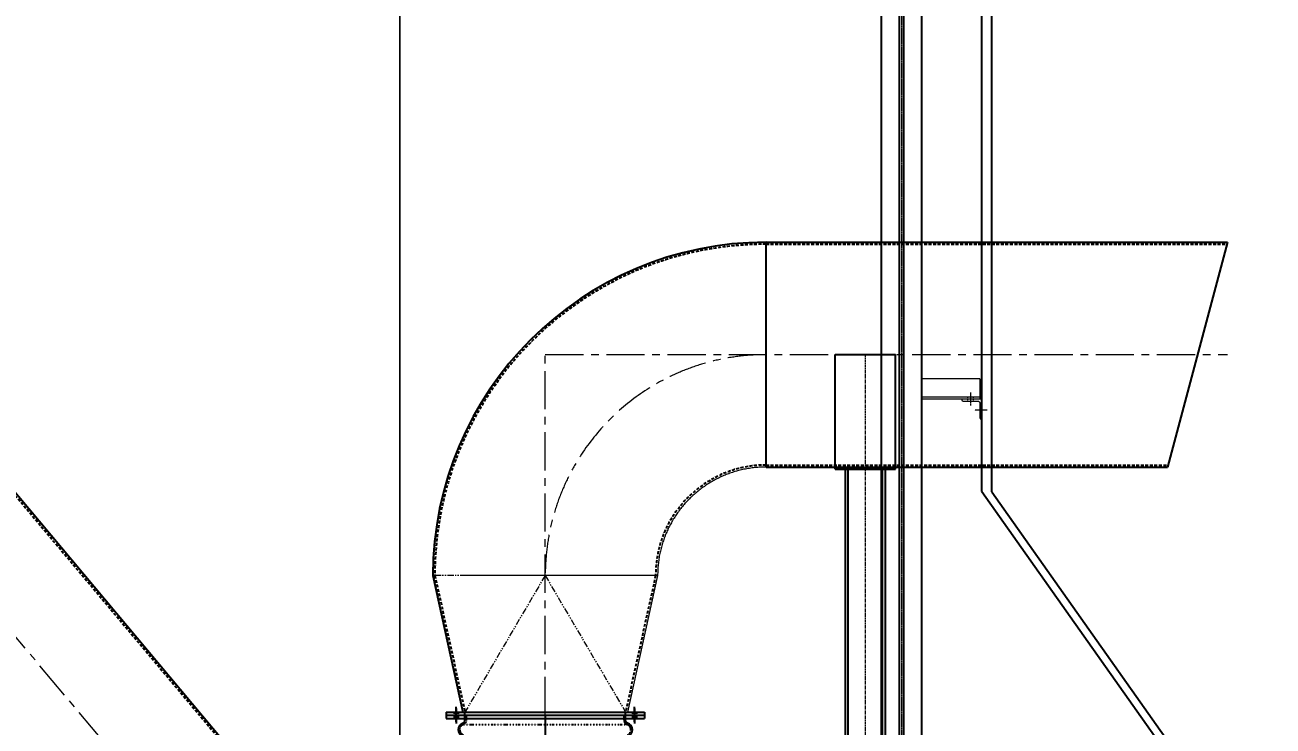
# Model space of a CAD drawing. Header units: millimetres. Extents: x -243837 to -5443, y 40 to 285140.
# Drawn here: x -107695 to -104585, y 118063 to 119809 of the extents above; entities that cross this region are included whole.
import ezdxf

# ---------------------------------------------------------------- set-up
doc = ezdxf.new("R2010")
doc.units = ezdxf.units.MM
for name, pattern in [('CENTER', [50.8, 31.75, -6.35, 6.35, -6.35]), ('DIVIDE', [1.25, 0.5, -0.25, 0, -0.25, 0, -0.25]), ('HIDDEN', [0.375, 0.25, -0.125]), ('HIDDEN2', [0.1875, 0.125, -0.0625]), ('PHANTOM', [63.5, 31.75, -6.35, 6.35, -6.35, 6.35, -6.35])]:
    doc.linetypes.add(name, pattern=pattern)
for name, color, linetype, lineweight in [('CEN', 1, 'CENTER', 9), ('Conitnuous', 7, 'Continuous', 25), ('kadyan', 143, 'Continuous', 13), ('R- PHANTOM', 3, 'PHANTOM', 9), ('R-OBJECT', 2, 'Continuous', 20)]:
    doc.layers.add(name, color=color, linetype=linetype, lineweight=lineweight)
for name, color, linetype in [('M_CENTERLINE', 4, 'CENTER'), ('M_HID', 3, 'HIDDEN2'), ('M_SURROUND', 8, 'DIVIDE'), ('M_VIS', 2, 'Continuous')]:
    doc.layers.add(name, color=color, linetype=linetype)
doc.styles.add('KA', font='romans.shx', dxfattribs={"width": 0.7})
doc.dimstyles.new('rakesh', dxfattribs={"dimscale": 160, "dimtxt": 2.5, "dimasz": 1, "dimexe": 0.8, "dimexo": 0.8, "dimgap": 1, "dimtad": 1, "dimdec": 0, "dimzin": 0, "dimdsep": 46, "dimtxsty": 'KA', "dimblk": 'OBLIQUE', "dimcen": 1.5, "dimclrd": 1, "dimclre": 1, "dimclrt": 2, "dimadec": 0, "dimazin": 0, "dimtfac": 1, "dimtdec": 0, "dimtmove": 0, "dimatfit": 2, "dimfxl": 0, "dimtolj": 1, "dimtzin": 0, "dimlwd": -1, "dimlwe": -1, "dimarcsym": 1})

# ---------------------------------------------------------------- blocks, each defined once
blk = doc.blocks.new('_Oblique')
at = {"color": 0, "linetype": 'ByBlock', "lineweight": -2}
blk.add_line((-0.5, -0.5), (0.5, 0.5), dxfattribs=at)
blk = doc.blocks.new('*D224')
at = {"layer": 'DEFPOINTS', "color": 0, "ltscale": 10, "transparency": 16777216}
for p in [(-106760.2, 129714.9), (-190510.6, 125814.8, -169.4), (-106760.2, 110177.3)]:
    blk.add_point(p, dxfattribs=at)
at = {"layer": 'R-OBJECT', "color": 1, "ltscale": 10, "transparency": 16777216}
for p, q in [((-190510.6, 125942.8), (-190510.6, 129906.9)), ((-106760.2, 110305.3), (-106760.2, 129906.9)), ((-190510.6, 129714.9), (-106760.2, 129714.9))]:
    blk.add_line(p, q, dxfattribs=at)
at = {"layer": 'R-OBJECT', "color": 1, "ltscale": 10, "transparency": 16777216, "xscale": 160, "yscale": 160, "zscale": 160, "rotation": 180}
blk.add_blockref('_Oblique', (-190510.6, 129714.9), dxfattribs=at)
at = {"layer": 'R-OBJECT', "color": 1, "ltscale": 10, "transparency": 16777216, "xscale": 160, "yscale": 160, "zscale": 160}
blk.add_blockref('_Oblique', (-106760.2, 129714.9), dxfattribs=at)
at = {"layer": 'R-OBJECT', "color": 2, "ltscale": 10, "transparency": 16777216, "insert": (-148635.4, 130179.7), "char_height": 400, "attachment_point": 5, "style": 'KA'}
blk.add_mtext('\\A1;83750 (HORIZONTAL PULLEY CRS.)', dxfattribs=at)
blk = doc.blocks.new('*D225')
at = {"layer": 'DEFPOINTS', "color": 0, "ltscale": 10, "transparency": 16777216}
for p in [(-106759.9, 127989.4), (-108009.9, 117114.4, -43.5), (-106759.9, 117114.4)]:
    blk.add_point(p, dxfattribs=at)
at = {"layer": 'R-OBJECT', "color": 1, "ltscale": 10, "transparency": 16777216}
for p, q in [((-108009.9, 117242.4), (-108009.9, 128181.4)), ((-106759.9, 117242.4), (-106759.9, 128181.4)), ((-108009.9, 127989.4), (-106759.9, 127989.4))]:
    blk.add_line(p, q, dxfattribs=at)
at = {"layer": 'R-OBJECT', "color": 1, "ltscale": 10, "transparency": 16777216, "xscale": 160, "yscale": 160, "zscale": 160, "rotation": 180}
blk.add_blockref('_Oblique', (-108009.9, 127989.4), dxfattribs=at)
at = {"layer": 'R-OBJECT', "color": 1, "ltscale": 10, "transparency": 16777216, "xscale": 160, "yscale": 160, "zscale": 160}
blk.add_blockref('_Oblique', (-106759.9, 127989.4), dxfattribs=at)
at = {"layer": 'R-OBJECT', "color": 2, "ltscale": 10, "transparency": 16777216, "insert": (-107384.9, 128349.4), "char_height": 400, "attachment_point": 5, "style": 'KA'}
blk.add_mtext('\\A1;1250', dxfattribs=at)
blk = doc.blocks.new('*D267')
at = {"layer": 'DEFPOINTS', "color": 0, "ltscale": 10, "transparency": 16777216}
for p in [(-99129.9, 285140), (-118071.6, 111168.1)]:
    blk.add_point(p, dxfattribs=at)
at = {"layer": 'R-OBJECT', "color": 1, "ltscale": 10, "transparency": 16777216}
blk.add_line((-117727.6, 114327.7), (-118071.6, 111168.1), dxfattribs=at)
at = {"layer": 'R-OBJECT', "color": 1, "ltscale": 10, "transparency": 16777216, "xscale": 160, "yscale": 160, "zscale": 160, "rotation": 263.7862272517605}
blk.add_blockref('_Oblique', (-118071.6, 111168.1), dxfattribs=at)
at = {"layer": 'R-OBJECT', "color": 2, "ltscale": 10, "transparency": 16777216, "insert": (-118199.5, 113319.5), "char_height": 400, "attachment_point": 5, "rotation": 83.7862, "style": 'KA'}
blk.add_mtext('\\A1;R175000', dxfattribs=at)
blk = doc.blocks.new('vbf1')
at = {"ltscale": 10}
for p, q in [((8369133.1, 3696853.4, -6880.9), (8366941, 3699465.8, -6880.9)), ((8370018.9, 3698650.6, -6940.7), (8371168.9, 3698650.6, -6941.1)), ((8370018.9, 3698090.6, -6870.3), (8370018.9, 3698650.6, -6870.3)), ((8371168.9, 3698650.6, -6870.3), (8371018.9, 3698090.5, -6871.4)), ((8370191.6, 3698085.6, -6929.2), (8370191.6, 3698370.6, -6934.9)), ((8370191.6, 3698370.6, -6934.9), (8370341.6, 3698370.6, -6932.7)), ((8370341.6, 3698085.6, -6927.3), (8370341.6, 3698370.6, -6932.7)), ((8370018.9, 3698090.6, -6946.3), (8371019, 3698090.6, -6946.3)), ((8370191.6, 3698085.6, -6946.3), (8370341.6, 3698085.6, -6946.3)), ((8370216.7, 3695630.6, -6879.2), (8370216.6, 3698085.6, -6929.2)), ((8370224, 3695630.6, -6879.2), (8370223.9, 3698085.6, -6929.2)), ((8370309.4, 3695630.6, -6879.2), (8370309.3, 3698085.6, -6929.2)), ((8370316.7, 3695630.6, -6879.2), (8370316.6, 3698085.6, -6927.3)), ((8369188.9, 3697820.6, -6870.3), (8369263.9, 3697480.6, -6880.9))]:
    blk.add_line(p, q, dxfattribs=at)
at = {"color": 3, "linetype": 'HIDDEN', "ltscale": 30}
for p, q in [((8369129.3, 3696850.2, -6880.9), (8366937.2, 3699462.6, -6880.9)), ((8370018.9, 3698645.6, -6946.3), (8371168.9, 3698645.6, -6946.3)), ((8370018.9, 3698095.6, -6946.3), (8371020.3, 3698095.6, -6946.3)), ((8369193.9, 3697820.6, -6870.3), (8369268.9, 3697480.6, -6880.9)), ((8369743.9, 3697820.6, -6870.3), (8369668.9, 3697480.6, -6880.9))]:
    blk.add_line(p, q, dxfattribs=at)
for p, q in [((8369268.9, 3697472.6, -6880.9), (8369268.9, 3697480.6, -6880.9)), ((8369668.9, 3697472.6, -6880.9), (8369668.9, 3697480.6, -6880.9))]:
    blk.add_line(p, q)
at = {"ltscale": 10}
blk.add_arc((8370018.9, 3697820.6, -6870.3), 830, 90, 180, dxfattribs=at)
at = {"color": 3, "linetype": 'HIDDEN', "ltscale": 30}
for radius in [825, 275]:
    blk.add_arc((8370018.9, 3697820.6, -6870.3), radius, 90, 180, dxfattribs=at)
at = {"layer": 'CEN', "ltscale": 3}
for p, q in [((8368956.9, 3696705.6, -6880.9), (8366606.9, 3699506.2, -6880.9)), ((8369468.9, 3698370.6, -6870.3), (8371168.9, 3698370.6, -6870.3)), ((8369468.9, 3697472.6, -6880.9), (8369468.9, 3698370.6, -6870.3))]:
    blk.add_line(p, q, dxfattribs=at)
at = {"layer": 'CEN', "ltscale": 0.25}
blk.add_line((8370266.7, 3695595.1, -6879.2), (8370266.6, 3698370.6, -6936), dxfattribs=at)
at = {"layer": 'CEN', "color": 7, "ltscale": 15}
for q in [(8369188.9, 3697820.6, -6877), (8369673.9, 3697480.6, -6880.9)]:
    blk.add_line((8369748.9, 3697820.6, -6870.3), q, dxfattribs=at)
at = {"layer": 'CEN', "ltscale": 3}
blk.add_arc((8370018.9, 3697820.6, -6870.3), 550, 90, 180, dxfattribs=at)
at = {"layer": 'CEN', "color": 7, "ltscale": 15}
blk.add_arc((8370018.9, 3697820.6, -6870.3), 270, 90, 180, dxfattribs=at)
at = {"layer": 'M_CENTERLINE', "linetype": 'CENTER', "ltscale": 3.5}
for p, q in [((8369246.9, 3697456, -6880.9), (8369246.9, 3697493.2, -6880.9)), ((8369246.9, 3697489.2, -6880.9), (8369246.9, 3697452, -6880.9)), ((8369691, 3697456, -6880.9), (8369691, 3697493.2, -6880.9)), ((8369691, 3697489.2, -6880.9), (8369691, 3697452, -6880.9))]:
    blk.add_line(p, q, dxfattribs=at)
at = {"layer": 'M_CENTERLINE', "color": 1, "linetype": 'CENTER', "ltscale": 3}
blk.add_line((8369468.9, 3697472.6, -6880.9), (8369468.9, 3696705.6, -6880.9), dxfattribs=at)
at = {"layer": 'M_HID'}
for p, q in [((8369241.9, 3697480.6, -6880.9), (8369241.9, 3697464.6, -6880.9)), ((8369251.9, 3697480.6, -6880.9), (8369251.9, 3697464.6, -6880.9)), ((8369686, 3697480.6, -6880.9), (8369686, 3697464.6, -6880.9)), ((8369696, 3697480.6, -6880.9), (8369696, 3697464.6, -6880.9)), ((8369272.7, 3697457.2, -6880.9), (8369272.7, 3697472.6, -6880.9)), ((8369665.1, 3697457.2, -6880.9), (8369665.1, 3697472.6, -6880.9))]:
    blk.add_line(p, q, dxfattribs=at)
for centre, radius, start, end in [((8369268.9, 3697436.5, -6880.9), 13.3, 105.1214, 253.3672), ((8369258.3, 3697463.4, -6880.9), 15.8, 296.9112, 336.7395), ((8369679.6, 3697463.4, -6880.9), 15.8, 203.2605, 243.0888), ((8369669, 3697436.5, -6880.9), 13.3, 286.6328, 74.8786)]:
    blk.add_arc(centre, radius, start, end, dxfattribs=at)
at = {"layer": 'M_SURROUND', "ltscale": 6}
blk.add_line((8369257.1, 3697449.1, -6880.9), (8369680.7, 3697449.1, -6880.9), dxfattribs=at)
at = {"layer": 'M_VIS'}
for p, q in [((8369221.9, 3697480.6, -6880.9), (8369221.9, 3697464.6, -6880.9)), ((8369221.9, 3697480.6, -6880.9), (8369716, 3697480.6, -6880.9)), ((8369716, 3697480.6, -6880.9), (8369716, 3697464.6, -6880.9)), ((8369221.9, 3697472.6, -6880.9), (8369716, 3697472.6, -6880.9)), ((8369221.9, 3697472.6, -6880.9), (8369716, 3697472.6, -6880.9)), ((8369221.9, 3697464.6, -6880.9), (8369716, 3697464.6, -6880.9)), ((8369268.9, 3697458.1, -6880.9), (8369268.9, 3697472.6, -6880.9)), ((8369669, 3697458.1, -6880.9), (8369669, 3697472.6, -6880.9))]:
    blk.add_line(p, q, dxfattribs=at)
for centre, radius, start, end in [((8369268.9, 3697436.5, -6880.9), 17.2, 106.6328, 253.3672), ((8369258.3, 3697463.4, -6880.9), 11.9, 298.5814, 333.1553), ((8369679.6, 3697463.4, -6880.9), 11.9, 206.8447, 241.4186), ((8369669, 3697436.5, -6880.9), 17.2, 286.6328, 73.3672)]:
    blk.add_arc(centre, radius, start, end, dxfattribs=at)
at = {"layer": 'R- PHANTOM', "color": 7, "ltscale": 0.5}
for p, q in [((8369748.9, 3697820.6, -6863.5), (8369188.9, 3697820.6, -6870.3)), ((8369468.6, 3697820.6, -6863.5), (8369268.9, 3697480.6, -6880.9)), ((8369468.6, 3697820.6, -6863.5), (8369668.9, 3697480.6, -6880.9)), ((8369221.9, 3697472.6, -6880.9), (8369716, 3697472.6, -6880.9))]:
    blk.add_line(p, q, dxfattribs=at)
blk = doc.blocks.new('*D397')
at = {"layer": 'DEFPOINTS', "color": 0, "ltscale": 10, "transparency": 16777216}
for p in [(-99129.9, 285140), (-130317, 112941.4)]:
    blk.add_point(p, dxfattribs=at)
at = {"layer": 'R-OBJECT', "color": 1, "ltscale": 10, "transparency": 16777216}
blk.add_line((-129734.3, 116158.5), (-130317, 112941.4), dxfattribs=at)
at = {"layer": 'R-OBJECT', "color": 1, "ltscale": 10, "transparency": 16777216, "xscale": 160, "yscale": 160, "zscale": 160, "rotation": 259.7343612702829}
blk.add_blockref('_Oblique', (-130317, 112941.4), dxfattribs=at)
at = {"layer": 'R-OBJECT', "color": 2, "ltscale": 10, "transparency": 16777216, "insert": (-130276.3, 115186.1), "char_height": 400, "attachment_point": 5, "rotation": 79.7344, "style": 'KA'}
blk.add_mtext('\\A1;R175000', dxfattribs=at)
blk = doc.blocks.new('A$C2FB84F51')
at = {"color": 7, "linetype": 'ByBlock', "lineweight": 9}
for p, q in [((7633.4, 2688.5, 2.4), (7488.4, 2688.5, 2.4)), ((7633.4, 2688.5, 2.4), (7488.4, 2688.5, 2.4)), ((7633.4, 2688.5, 2.4), (7633.4, 2638.5, 2.4)), ((7633.4, 2688.5, 2.4), (7633.4, 2638.5, 2.4)), ((7633.4, 2643.5, 2.4), (7488.4, 2643.5, 2.4)), ((7633.4, 2643.5, 2.4), (7488.4, 2643.5, 2.4)), ((7633.4, 2638.5, 2.4), (7488.4, 2638.5, 2.4)), ((7633.4, 2638.5, 2.4), (7488.4, 2638.5, 2.4))]:
    blk.add_line(p, q, dxfattribs=at)
at = {"color": 7, "linetype": 'ByBlock', "lineweight": 9, "elevation": 2.4}
blk.add_lwpolyline([(7638.4, 2638.5), (7588.4, 2638.5), (7588.4, 2636.5, 0.414214), (7591.4, 2633.5), (7627.4, 2633.5, -0.414214), (7633.4, 2627.5), (7633.4, 2591.5, 0.414214), (7636.4, 2588.5), (7638.4, 2588.5)], format="xyb", close=True, dxfattribs=at)
blk.add_lwpolyline([(7638.4, 2638.5), (7588.4, 2638.5), (7588.4, 2636.5, 0.414214), (7591.4, 2633.5), (7627.4, 2633.5, -0.414214), (7633.4, 2627.5), (7633.4, 2591.5, 0.414214), (7636.4, 2588.5), (7638.4, 2588.5)], format="xyb", close=True, dxfattribs=at)
at = {"layer": 'Conitnuous'}
for p, q in [((7388.4, 215.9, 2.4), (7388.4, 8677.5, 141.8)), ((7433.4, 215.9, 2.5), (7433.4, 8677.5, 141.9)), ((7443.4, 215.9, 2.5), (7443.4, 8677.5, 141.9)), ((7488.4, 215.9, 2.4), (7488.4, 8677.5, 141.8))]:
    blk.add_line(p, q, dxfattribs=at)
at = {"layer": 'Conitnuous', "color": 6}
for p, q in [((7638.4, 2408, 2.4), (7638.4, 8695.6, 141.7)), ((7663.4, 2407.3, 2.4), (7663.4, 8695.6, 141.7)), ((7638.4, 2408, 2.4), (8161.5, 1668.1, 2.4)), ((7663.4, 2407.3, 2.4), (8177.9, 1679.6, 2.4))]:
    blk.add_line(p, q, dxfattribs=at)
at = {"layer": 'kadyan', "color": 1, "linetype": 'CENTER', "lineweight": 9, "ltscale": 0.1}
for p, q in [((7438.4, 8677.6, 138.3), (7438.4, 0, -1)), ((7610.4, 2622.5, 2.4), (7610.4, 2654.4, 2.4)), ((7610.4, 2622.5, 2.4), (7610.4, 2654.4, 2.4)), ((7651.3, 2610.5, 2.4), (7620.3, 2610.5, 2.4)), ((7651.3, 2610.5, 2.4), (7620.3, 2610.5, 2.4))]:
    blk.add_line(p, q, dxfattribs=at)
at = {"layer": 'kadyan', "color": 2, "linetype": 'HIDDEN', "lineweight": 9, "ltscale": 0.1}
for p, q in [((7603.4, 2633.5, 2.4), (7603.4, 2643.5, 2.4)), ((7603.4, 2633.5, 2.4), (7603.4, 2643.5, 2.4)), ((7617.4, 2633.5, 2.4), (7617.4, 2643.5, 2.4)), ((7617.4, 2633.5, 2.4), (7617.4, 2643.5, 2.4)), ((7638.4, 2617.5, 2.4), (7633.4, 2617.5, 2.4)), ((7638.4, 2617.5, 2.4), (7633.4, 2617.5, 2.4)), ((7638.4, 2603.5, 2.4), (7633.4, 2603.5, 2.4)), ((7638.4, 2603.5, 2.4), (7633.4, 2603.5, 2.4))]:
    blk.add_line(p, q, dxfattribs=at)
blk = doc.blocks.new('A$C1D572FE8')
at = {"layer": 'R-OBJECT', "ltscale": 10}
blk.add_blockref('A$C2FB84F51', (0, 0), dxfattribs=at)

msp = doc.modelspace()

# ---------------------------------------------------------------- block references
msp.add_blockref('vbf1', (-8475867.09, -3579382.42, 6880.94))
at = {"layer": 'R-OBJECT', "ltscale": 10}
msp.add_blockref('A$C1D572FE8', (-112948.6, 116239.15, 10.58), dxfattribs=at)

# ---------------------------------------------------------------- dimensions: what is measured, and where the dimension line sits
for mpoint, picture, middle in [((-130316.98, 112941.4), '*D397', (-129922.05, 115121.99)), ((-118071.56, 111168.15), '*D267', (-117841.57, 113280.56))]:
    dim = msp.add_radius_dim(center=(-99129.86, 285140.02), mpoint=mpoint, dimstyle='rakesh', override={"dimexe": 1.2, "dimatfit": 3, "dimfxl": 0.18}, dxfattribs=at)
    dim.commit()
    dim.dimension.update_dxf_attribs({"geometry": picture, "text_midpoint": middle, "dimtype": 164})
dim = msp.add_linear_dim(base=(-106760.16, 129714.92), p1=(-190510.55, 125814.78, -169.38), p2=(-106760.16, 110177.28), text='<> (HORIZONTAL PULLEY CRS.)', dimstyle='rakesh', override={"dimexe": 1.2, "dimfxl": 0.18}, dxfattribs=at)
dim.commit()
dim.dimension.update_dxf_attribs({"geometry": '*D224', "text_midpoint": (-148635.36, 130179.68)})
dim = msp.add_linear_dim(base=(-106759.94, 127989.44), p1=(-108009.94, 117114.44, -43.46), p2=(-106759.94, 117114.44), dimstyle='rakesh', override={"dimexe": 1.2, "dimfxl": 0.18}, dxfattribs=at)
dim.commit()
dim.dimension.update_dxf_attribs({"geometry": '*D225', "text_midpoint": (-107384.94, 127989.44), "dimtype": 160})

doc.saveas('drawing.dxf')
